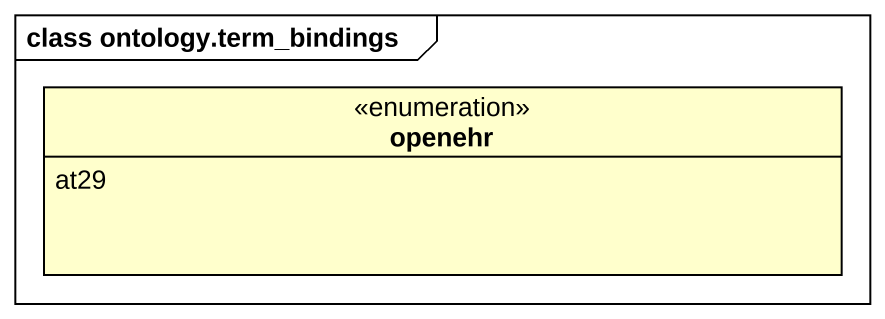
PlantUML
@startuml
mainframe class ontology.term_bindings
hide circle
hide empty members
enum openehr {
  at29
}
@enduml
